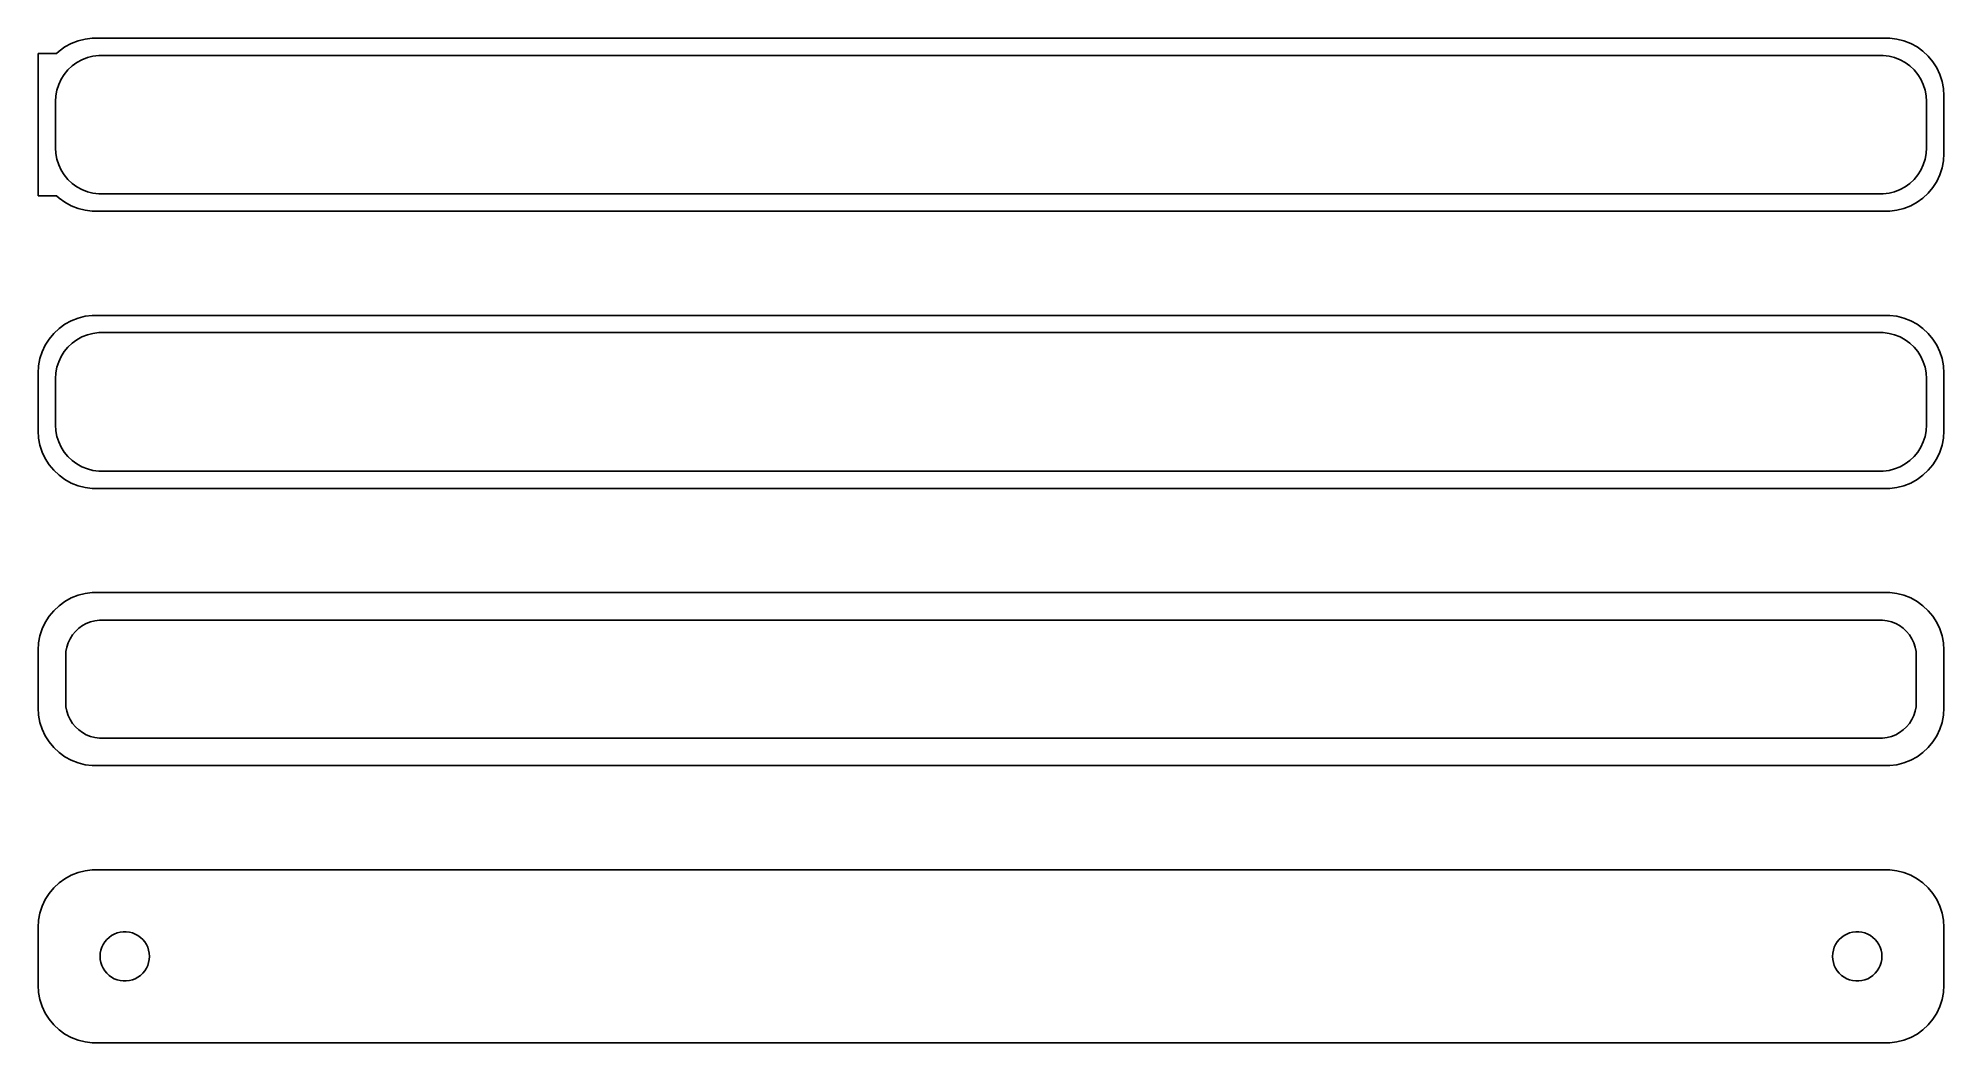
# Model space of a CAD drawing. Header units: metres. Extents: x -82 to 82, y 89 to 175.
import ezdxf

# ---------------------------------------------------------------- set-up
doc = ezdxf.new("R2010")
doc.units = ezdxf.units.M

msp = doc.modelspace()

# ---------------------------------------------------------------- linework, layer by layer
for p, q in [((-79.6289, 175.024), (-80.1791, 174.722)), ((-79.0451, 175.255), (-79.6289, 175.024)), ((-78.4369, 175.411), (-79.0451, 175.255)), ((-77.8139, 175.49), (-78.4369, 175.411)), ((77.8139, 175.49), (-77.8139, 175.49)), ((78.4369, 175.411), (77.8139, 175.49)), ((79.0451, 175.255), (78.4369, 175.411)), ((79.6289, 175.024), (79.0451, 175.255)), ((80.1791, 174.722), (79.6289, 175.024)), ((-80.9, 174.153), (-82.5, 174.153)), ((-82.5, 174.153), (-82.5, 161.847)), ((-80.6871, 174.353), (-80.9, 174.153)), ((-80.1791, 174.722), (-80.6871, 174.353)), ((-79.5497, 173.082), (-79.1433, 173.377)), ((-79.1433, 173.377), (-78.7031, 173.619)), ((-78.7031, 173.619), (-78.2361, 173.804)), ((-78.2361, 173.804), (-77.7495, 173.929)), ((-77.7495, 173.929), (-77.2512, 173.992)), ((-77.2512, 173.992), (77.2512, 173.992)), ((77.2512, 173.992), (77.7495, 173.929)), ((77.7495, 173.929), (78.2361, 173.804)), ((78.2361, 173.804), (78.7031, 173.619)), ((78.7031, 173.619), (79.1433, 173.377)), ((79.1433, 173.377), (79.5497, 173.082)), ((80.6871, 174.353), (80.1791, 174.722)), ((81.1448, 173.923), (80.6871, 174.353)), ((81.5451, 173.439), (81.1448, 173.923)), ((81.8815, 172.909), (81.5451, 173.439)), ((-80.7191, 171.472), (-80.5052, 171.927)), ((-80.5052, 171.927), (-80.2361, 172.351)), ((-80.2361, 172.351), (-79.9159, 172.738)), ((-79.9159, 172.738), (-79.5497, 173.082)), ((79.5497, 173.082), (79.9159, 172.738)), ((79.9159, 172.738), (80.2361, 172.351)), ((80.2361, 172.351), (80.5052, 171.927)), ((80.5052, 171.927), (80.7191, 171.472)), ((82.1489, 172.341), (81.8815, 172.909)), ((82.3429, 171.743), (82.1489, 172.341)), ((82.4606, 171.127), (82.3429, 171.743)), ((-81, 170), (-80.9685, 170.501)), ((-81, 166), (-81, 170)), ((-80.9685, 170.501), (-80.8743, 170.995)), ((-80.8743, 170.995), (-80.7191, 171.472)), ((80.7191, 171.472), (80.8743, 170.995)), ((80.8743, 170.995), (80.9685, 170.501)), ((80.9685, 170.501), (81, 170)), ((81, 170), (81, 166)), ((82.5, 170.5), (82.4606, 171.127)), ((82.5, 165.5), (82.5, 170.5)), ((-80.9685, 165.499), (-81, 166)), ((-80.8743, 165.005), (-80.9685, 165.499)), ((-80.7191, 164.528), (-80.8743, 165.005)), ((80.8743, 165.005), (80.7191, 164.528)), ((80.9685, 165.499), (80.8743, 165.005)), ((81, 166), (80.9685, 165.499)), ((82.4606, 164.873), (82.5, 165.5)), ((-80.5052, 164.073), (-80.7191, 164.528)), ((-80.2361, 163.649), (-80.5052, 164.073)), ((-79.9159, 163.262), (-80.2361, 163.649)), ((80.2361, 163.649), (79.9159, 163.262)), ((80.5052, 164.073), (80.2361, 163.649)), ((80.7191, 164.528), (80.5052, 164.073)), ((81.8815, 163.091), (82.1489, 163.659)), ((82.1489, 163.659), (82.3429, 164.257)), ((82.3429, 164.257), (82.4606, 164.873)), ((-82.5, 161.847), (-80.9, 161.847)), ((-80.9, 161.847), (-80.6871, 161.647)), ((-79.5497, 162.918), (-79.9159, 163.262)), ((-79.1433, 162.623), (-79.5497, 162.918)), ((-78.7031, 162.381), (-79.1433, 162.623)), ((-78.2361, 162.196), (-78.7031, 162.381)), ((-77.7495, 162.071), (-78.2361, 162.196)), ((-77.2512, 162.008), (-77.7495, 162.071)), ((77.2512, 162.008), (-77.2512, 162.008)), ((77.7495, 162.071), (77.2512, 162.008)), ((78.2361, 162.196), (77.7495, 162.071)), ((78.7031, 162.381), (78.2361, 162.196)), ((79.1433, 162.623), (78.7031, 162.381)), ((79.5497, 162.918), (79.1433, 162.623)), ((79.9159, 163.262), (79.5497, 162.918)), ((80.6871, 161.647), (81.1448, 162.077)), ((81.1448, 162.077), (81.5451, 162.561)), ((81.5451, 162.561), (81.8815, 163.091)), ((-80.6871, 161.647), (-80.1791, 161.278)), ((-80.1791, 161.278), (-79.6289, 160.976)), ((-79.6289, 160.976), (-79.0451, 160.745)), ((-79.0451, 160.745), (-78.4369, 160.589)), ((-78.4369, 160.589), (-77.8139, 160.51)), ((-77.8139, 160.51), (77.8139, 160.51)), ((77.8139, 160.51), (78.4369, 160.589)), ((78.4369, 160.589), (79.0451, 160.745)), ((79.0451, 160.745), (79.6289, 160.976)), ((79.6289, 160.976), (80.1791, 161.278)), ((80.1791, 161.278), (80.6871, 161.647)), ((-80.6871, 150.353), (-81.1448, 149.923)), ((-80.1791, 150.722), (-80.6871, 150.353)), ((-79.6289, 151.024), (-80.1791, 150.722)), ((-79.0451, 151.255), (-79.6289, 151.024)), ((-78.4369, 151.411), (-79.0451, 151.255)), ((-77.8139, 151.49), (-78.4369, 151.411)), ((77.8139, 151.49), (-77.8139, 151.49)), ((78.4369, 151.411), (77.8139, 151.49)), ((79.0451, 151.255), (78.4369, 151.411)), ((79.6289, 151.024), (79.0451, 151.255)), ((80.1791, 150.722), (79.6289, 151.024)), ((80.6871, 150.353), (80.1791, 150.722)), ((81.1448, 149.923), (80.6871, 150.353)), ((-81.8815, 148.909), (-82.1489, 148.341)), ((-81.5451, 149.439), (-81.8815, 148.909)), ((-81.1448, 149.923), (-81.5451, 149.439)), ((-80.2361, 148.351), (-79.9159, 148.738)), ((-79.9159, 148.738), (-79.5497, 149.082)), ((-79.5497, 149.082), (-79.1433, 149.377)), ((-79.1433, 149.377), (-78.7031, 149.619)), ((-78.7031, 149.619), (-78.2361, 149.804)), ((-78.2361, 149.804), (-77.7495, 149.929)), ((-77.7495, 149.929), (-77.2512, 149.992)), ((-77.2512, 149.992), (77.2512, 149.992)), ((77.2512, 149.992), (77.7495, 149.929)), ((77.7495, 149.929), (78.2361, 149.804)), ((78.2361, 149.804), (78.7031, 149.619)), ((78.7031, 149.619), (79.1433, 149.377)), ((79.1433, 149.377), (79.5497, 149.082)), ((79.5497, 149.082), (79.9159, 148.738)), ((79.9159, 148.738), (80.2361, 148.351)), ((81.5451, 149.439), (81.1448, 149.923)), ((81.8815, 148.909), (81.5451, 149.439)), ((82.1489, 148.341), (81.8815, 148.909)), ((-82.4606, 147.127), (-82.5, 146.5)), ((-82.3429, 147.743), (-82.4606, 147.127)), ((-82.1489, 148.341), (-82.3429, 147.743)), ((-80.9685, 146.501), (-80.8743, 146.995)), ((-80.8743, 146.995), (-80.7191, 147.472)), ((-80.7191, 147.472), (-80.5052, 147.927)), ((-80.5052, 147.927), (-80.2361, 148.351)), ((80.2361, 148.351), (80.5052, 147.927)), ((80.5052, 147.927), (80.7191, 147.472)), ((80.7191, 147.472), (80.8743, 146.995)), ((80.8743, 146.995), (80.9685, 146.501)), ((82.3429, 147.743), (82.1489, 148.341)), ((82.4606, 147.127), (82.3429, 147.743)), ((82.5, 146.5), (82.4606, 147.127)), ((-82.5, 146.5), (-82.5, 141.5)), ((-81, 146), (-80.9685, 146.501)), ((-81, 142), (-81, 146)), ((80.9685, 146.501), (81, 146)), ((81, 146), (81, 142)), ((82.5, 141.5), (82.5, 146.5)), ((-80.9685, 141.499), (-81, 142)), ((81, 142), (80.9685, 141.499)), ((-82.5, 141.5), (-82.4606, 140.873)), ((-82.4606, 140.873), (-82.3429, 140.257)), ((-82.3429, 140.257), (-82.1489, 139.659)), ((-80.8743, 141.005), (-80.9685, 141.499)), ((-80.7191, 140.528), (-80.8743, 141.005)), ((-80.5052, 140.073), (-80.7191, 140.528)), ((80.7191, 140.528), (80.5052, 140.073)), ((80.8743, 141.005), (80.7191, 140.528)), ((80.9685, 141.499), (80.8743, 141.005)), ((82.1489, 139.659), (82.3429, 140.257)), ((82.3429, 140.257), (82.4606, 140.873)), ((82.4606, 140.873), (82.5, 141.5)), ((-82.1489, 139.659), (-81.8815, 139.091)), ((-81.8815, 139.091), (-81.5451, 138.561)), ((-80.2361, 139.649), (-80.5052, 140.073)), ((-79.9159, 139.262), (-80.2361, 139.649)), ((-79.5497, 138.918), (-79.9159, 139.262)), ((-79.1433, 138.623), (-79.5497, 138.918)), ((-78.7031, 138.381), (-79.1433, 138.623)), ((79.1433, 138.623), (78.7031, 138.381)), ((79.5497, 138.918), (79.1433, 138.623)), ((79.9159, 139.262), (79.5497, 138.918)), ((80.2361, 139.649), (79.9159, 139.262)), ((80.5052, 140.073), (80.2361, 139.649)), ((81.5451, 138.561), (81.8815, 139.091)), ((81.8815, 139.091), (82.1489, 139.659)), ((-81.5451, 138.561), (-81.1448, 138.077)), ((-81.1448, 138.077), (-80.6871, 137.647)), ((-80.6871, 137.647), (-80.1791, 137.278)), ((-80.1791, 137.278), (-79.6289, 136.976)), ((-79.6289, 136.976), (-79.0451, 136.745)), ((-78.2361, 138.196), (-78.7031, 138.381)), ((-77.7495, 138.071), (-78.2361, 138.196)), ((-77.2512, 138.008), (-77.7495, 138.071)), ((77.2512, 138.008), (-77.2512, 138.008)), ((77.7495, 138.071), (77.2512, 138.008)), ((78.2361, 138.196), (77.7495, 138.071)), ((78.7031, 138.381), (78.2361, 138.196)), ((79.0451, 136.745), (79.6289, 136.976)), ((79.6289, 136.976), (80.1791, 137.278)), ((80.1791, 137.278), (80.6871, 137.647)), ((80.6871, 137.647), (81.1448, 138.077)), ((81.1448, 138.077), (81.5451, 138.561)), ((-79.0451, 136.745), (-78.4369, 136.589)), ((-78.4369, 136.589), (-77.8139, 136.51)), ((-77.8139, 136.51), (77.8139, 136.51)), ((77.8139, 136.51), (78.4369, 136.589)), ((78.4369, 136.589), (79.0451, 136.745)), ((-79.0451, 127.255), (-79.6289, 127.024)), ((-78.4369, 127.411), (-79.0451, 127.255)), ((-77.8139, 127.49), (-78.4369, 127.411)), ((77.8139, 127.49), (-77.8139, 127.49)), ((78.4369, 127.411), (77.8139, 127.49)), ((79.0451, 127.255), (78.4369, 127.411)), ((79.6289, 127.024), (79.0451, 127.255)), ((-81.5451, 125.439), (-81.8815, 124.909)), ((-81.1448, 125.923), (-81.5451, 125.439)), ((-80.6871, 126.353), (-81.1448, 125.923)), ((-80.1791, 126.722), (-80.6871, 126.353)), ((-79.6289, 127.024), (-80.1791, 126.722)), ((80.1791, 126.722), (79.6289, 127.024)), ((80.6871, 126.353), (80.1791, 126.722)), ((81.1448, 125.923), (80.6871, 126.353)), ((81.5451, 125.439), (81.1448, 125.923)), ((81.8815, 124.909), (81.5451, 125.439)), ((-82.1489, 124.341), (-82.3429, 123.743)), ((-81.8815, 124.909), (-82.1489, 124.341)), ((-79.7279, 123.5), (-79.5184, 123.83)), ((-79.5184, 123.83), (-79.2692, 124.131)), ((-79.2692, 124.131), (-78.9843, 124.399)), ((-78.9843, 124.399), (-78.668, 124.628)), ((-78.668, 124.628), (-78.3254, 124.817)), ((-78.3254, 124.817), (-77.9619, 124.961)), ((-77.9619, 124.961), (-77.5833, 125.058)), ((-77.5833, 125.058), (-77.1955, 125.107)), ((-77.1955, 125.107), (77.1955, 125.107)), ((77.1955, 125.107), (77.5833, 125.058)), ((77.5833, 125.058), (77.9619, 124.961)), ((77.9619, 124.961), (78.3254, 124.817)), ((78.3254, 124.817), (78.668, 124.628)), ((78.668, 124.628), (78.9843, 124.399)), ((78.9843, 124.399), (79.2692, 124.131)), ((79.2692, 124.131), (79.5184, 123.83)), ((79.5184, 123.83), (79.7279, 123.5)), ((82.1489, 124.341), (81.8815, 124.909)), ((82.3429, 123.743), (82.1489, 124.341)), ((-82.4606, 123.127), (-82.5, 122.5)), ((-82.5, 122.5), (-82.5, 117.5)), ((-82.3429, 123.743), (-82.4606, 123.127)), ((-80.1129, 122), (-80.0884, 122.39)), ((-80.0884, 122.39), (-80.0151, 122.774)), ((-80.0151, 122.774), (-79.8943, 123.146)), ((-79.8943, 123.146), (-79.7279, 123.5)), ((79.7279, 123.5), (79.8943, 123.146)), ((79.8943, 123.146), (80.0151, 122.774)), ((80.0151, 122.774), (80.0884, 122.39)), ((80.0884, 122.39), (80.1129, 122)), ((82.4606, 123.127), (82.3429, 123.743)), ((82.5, 122.5), (82.4606, 123.127)), ((82.5, 117.5), (82.5, 122.5)), ((-80.1129, 118), (-80.1129, 122)), ((80.1129, 122), (80.1129, 118)), ((-82.5, 117.5), (-82.4606, 116.873)), ((-80.0884, 117.61), (-80.1129, 118)), ((-80.0151, 117.226), (-80.0884, 117.61)), ((-79.8943, 116.854), (-80.0151, 117.226)), ((80.0151, 117.226), (79.8943, 116.854)), ((80.0884, 117.61), (80.0151, 117.226)), ((80.1129, 118), (80.0884, 117.61)), ((82.4606, 116.873), (82.5, 117.5)), ((-82.4606, 116.873), (-82.3429, 116.257)), ((-82.3429, 116.257), (-82.1489, 115.659)), ((-82.1489, 115.659), (-81.8815, 115.091)), ((-79.7279, 116.5), (-79.8943, 116.854)), ((-79.5184, 116.17), (-79.7279, 116.5)), ((-79.2692, 115.869), (-79.5184, 116.17)), ((-78.9843, 115.601), (-79.2692, 115.869)), ((-78.668, 115.372), (-78.9843, 115.601)), ((78.9843, 115.601), (78.668, 115.372)), ((79.2692, 115.869), (78.9843, 115.601)), ((79.5184, 116.17), (79.2692, 115.869)), ((79.7279, 116.5), (79.5184, 116.17)), ((79.8943, 116.854), (79.7279, 116.5)), ((81.8815, 115.091), (82.1489, 115.659)), ((82.1489, 115.659), (82.3429, 116.257)), ((82.3429, 116.257), (82.4606, 116.873)), ((-81.8815, 115.091), (-81.5451, 114.561)), ((-81.5451, 114.561), (-81.1448, 114.077)), ((-81.1448, 114.077), (-80.6871, 113.647)), ((-78.3254, 115.183), (-78.668, 115.372)), ((-77.9619, 115.039), (-78.3254, 115.183)), ((-77.5833, 114.942), (-77.9619, 115.039)), ((-77.1955, 114.893), (-77.5833, 114.942)), ((77.1955, 114.893), (-77.1955, 114.893)), ((77.5833, 114.942), (77.1955, 114.893)), ((77.9619, 115.039), (77.5833, 114.942)), ((78.3254, 115.183), (77.9619, 115.039)), ((78.668, 115.372), (78.3254, 115.183)), ((80.6871, 113.647), (81.1448, 114.077)), ((81.1448, 114.077), (81.5451, 114.561)), ((81.5451, 114.561), (81.8815, 115.091)), ((-80.6871, 113.647), (-80.1791, 113.278)), ((-80.1791, 113.278), (-79.6289, 112.976)), ((-79.6289, 112.976), (-79.0451, 112.745)), ((-79.0451, 112.745), (-78.4369, 112.589)), ((-78.4369, 112.589), (-77.8139, 112.51)), ((-77.8139, 112.51), (77.8139, 112.51)), ((77.8139, 112.51), (78.4369, 112.589)), ((78.4369, 112.589), (79.0451, 112.745)), ((79.0451, 112.745), (79.6289, 112.976)), ((79.6289, 112.976), (80.1791, 113.278)), ((80.1791, 113.278), (80.6871, 113.647)), ((-80.6871, 102.353), (-81.1448, 101.923)), ((-80.1791, 102.722), (-80.6871, 102.353)), ((-79.6289, 103.024), (-80.1791, 102.722)), ((-79.0451, 103.255), (-79.6289, 103.024)), ((-78.4369, 103.411), (-79.0451, 103.255)), ((-77.8139, 103.49), (-78.4369, 103.411)), ((77.8139, 103.49), (-77.8139, 103.49)), ((78.4369, 103.411), (77.8139, 103.49)), ((79.0451, 103.255), (78.4369, 103.411)), ((79.6289, 103.024), (79.0451, 103.255)), ((80.1791, 102.722), (79.6289, 103.024)), ((80.6871, 102.353), (80.1791, 102.722)), ((81.1448, 101.923), (80.6871, 102.353)), ((-81.8815, 100.909), (-82.1489, 100.341)), ((-81.5451, 101.439), (-81.8815, 100.909)), ((-81.1448, 101.923), (-81.5451, 101.439)), ((81.5451, 101.439), (81.1448, 101.923)), ((81.8815, 100.909), (81.5451, 101.439)), ((82.1489, 100.341), (81.8815, 100.909)), ((-82.4606, 99.1267), (-82.5, 98.5)), ((-82.3429, 99.7434), (-82.4606, 99.1267)), ((-82.1489, 100.341), (-82.3429, 99.7434)), ((82.3429, 99.7434), (82.1489, 100.341)), ((82.4606, 99.1267), (82.3429, 99.7434)), ((82.5, 98.5), (82.4606, 99.1267)), ((-82.5, 98.5), (-82.5, 93.5)), ((-76.7275, 97.2551), (-76.5566, 97.4617)), ((-76.5566, 97.4617), (-76.3611, 97.6453)), ((-76.3611, 97.6453), (-76.1441, 97.8029)), ((-76.1441, 97.8029), (-75.9092, 97.9321)), ((-75.9092, 97.9321), (-75.6598, 98.0308)), ((-75.6598, 98.0308), (-75.4001, 98.0975)), ((-75.4001, 98.0975), (-75.1341, 98.1311)), ((-75.1341, 98.1311), (-74.8659, 98.1311)), ((-74.8659, 98.1311), (-74.5999, 98.0975)), ((-74.5999, 98.0975), (-74.3401, 98.0308)), ((-74.3401, 98.0308), (-74.0908, 97.9321)), ((-74.0908, 97.9321), (-73.8559, 97.8029)), ((-73.8559, 97.8029), (-73.6389, 97.6453)), ((-73.6389, 97.6453), (-73.4434, 97.4617)), ((-73.4434, 97.4617), (-73.2725, 97.2551)), ((73.2725, 97.2551), (73.4434, 97.4617)), ((73.4434, 97.4617), (73.6389, 97.6453)), ((73.6389, 97.6453), (73.8559, 97.8029)), ((73.8559, 97.8029), (74.0908, 97.9321)), ((74.0908, 97.9321), (74.3401, 98.0308)), ((74.3401, 98.0308), (74.5999, 98.0975)), ((74.5999, 98.0975), (74.8659, 98.1311)), ((74.8659, 98.1311), (75.1341, 98.1311)), ((75.1341, 98.1311), (75.4001, 98.0975)), ((75.4001, 98.0975), (75.6598, 98.0308)), ((75.6598, 98.0308), (75.9092, 97.9321)), ((75.9092, 97.9321), (76.1441, 97.8029)), ((76.1441, 97.8029), (76.3611, 97.6453)), ((76.3611, 97.6453), (76.5566, 97.4617)), ((76.5566, 97.4617), (76.7275, 97.2551)), ((82.5, 93.5), (82.5, 98.5)), ((-77.1353, 96), (-77.1185, 96.2676)), ((-77.1185, 95.7324), (-77.1353, 96)), ((-77.1185, 96.2676), (-77.0682, 96.531)), ((-77.0682, 95.469), (-77.1185, 95.7324)), ((-77.0682, 96.531), (-76.9853, 96.786)), ((-76.9853, 96.786), (-76.8712, 97.0287)), ((-76.8712, 97.0287), (-76.7275, 97.2551)), ((-73.2725, 97.2551), (-73.1288, 97.0287)), ((-73.1288, 97.0287), (-73.0146, 96.786)), ((-73.0146, 96.786), (-72.9318, 96.531)), ((-72.9318, 96.531), (-72.8815, 96.2676)), ((-72.8815, 95.7324), (-72.9318, 95.469)), ((-72.8815, 96.2676), (-72.8647, 96)), ((-72.8647, 96), (-72.8815, 95.7324)), ((72.8647, 96), (72.8815, 96.2676)), ((72.8815, 95.7324), (72.8647, 96)), ((72.8815, 96.2676), (72.9318, 96.531)), ((72.9318, 95.469), (72.8815, 95.7324)), ((72.9318, 96.531), (73.0146, 96.786)), ((73.0146, 96.786), (73.1288, 97.0287)), ((73.1288, 97.0287), (73.2725, 97.2551)), ((76.7275, 97.2551), (76.8712, 97.0287)), ((76.8712, 97.0287), (76.9853, 96.786)), ((76.9853, 96.786), (77.0682, 96.531)), ((77.0682, 96.531), (77.1185, 96.2676)), ((77.1185, 95.7324), (77.0682, 95.469)), ((77.1185, 96.2676), (77.1353, 96)), ((77.1353, 96), (77.1185, 95.7324)), ((-76.9853, 95.214), (-77.0682, 95.469)), ((-76.8712, 94.9713), (-76.9853, 95.214)), ((-76.7275, 94.7449), (-76.8712, 94.9713)), ((-76.5566, 94.5383), (-76.7275, 94.7449)), ((-76.3611, 94.3547), (-76.5566, 94.5383)), ((-76.1441, 94.1971), (-76.3611, 94.3547)), ((-75.9092, 94.0679), (-76.1441, 94.1971)), ((-75.6598, 93.9692), (-75.9092, 94.0679)), ((-74.0908, 94.0679), (-74.3401, 93.9692)), ((-73.8559, 94.1971), (-74.0908, 94.0679)), ((-73.6389, 94.3547), (-73.8559, 94.1971)), ((-73.4434, 94.5383), (-73.6389, 94.3547)), ((-73.2725, 94.7449), (-73.4434, 94.5383)), ((-73.1288, 94.9713), (-73.2725, 94.7449)), ((-73.0146, 95.214), (-73.1288, 94.9713)), ((-72.9318, 95.469), (-73.0146, 95.214)), ((73.0146, 95.214), (72.9318, 95.469)), ((73.1288, 94.9713), (73.0146, 95.214)), ((73.2725, 94.7449), (73.1288, 94.9713)), ((73.4434, 94.5383), (73.2725, 94.7449)), ((73.6389, 94.3547), (73.4434, 94.5383)), ((73.8559, 94.1971), (73.6389, 94.3547)), ((74.0908, 94.0679), (73.8559, 94.1971)), ((74.3401, 93.9692), (74.0908, 94.0679)), ((75.9092, 94.0679), (75.6598, 93.9692)), ((76.1441, 94.1971), (75.9092, 94.0679)), ((76.3611, 94.3547), (76.1441, 94.1971)), ((76.5566, 94.5383), (76.3611, 94.3547)), ((76.7275, 94.7449), (76.5566, 94.5383)), ((76.8712, 94.9713), (76.7275, 94.7449)), ((76.9853, 95.214), (76.8712, 94.9713)), ((77.0682, 95.469), (76.9853, 95.214)), ((-82.5, 93.5), (-82.4606, 92.8733)), ((-82.4606, 92.8733), (-82.3429, 92.2566)), ((-75.4001, 93.9025), (-75.6598, 93.9692)), ((-75.1341, 93.8689), (-75.4001, 93.9025)), ((-74.8659, 93.8689), (-75.1341, 93.8689)), ((-74.5999, 93.9025), (-74.8659, 93.8689)), ((-74.3401, 93.9692), (-74.5999, 93.9025)), ((74.5999, 93.9025), (74.3401, 93.9692)), ((74.8659, 93.8689), (74.5999, 93.9025)), ((75.1341, 93.8689), (74.8659, 93.8689)), ((75.4001, 93.9025), (75.1341, 93.8689)), ((75.6598, 93.9692), (75.4001, 93.9025)), ((82.3429, 92.2566), (82.4606, 92.8733)), ((82.4606, 92.8733), (82.5, 93.5)), ((-82.3429, 92.2566), (-82.1489, 91.6594)), ((-82.1489, 91.6594), (-81.8815, 91.0912)), ((-81.8815, 91.0912), (-81.5451, 90.5611)), ((81.5451, 90.5611), (81.8815, 91.0912)), ((81.8815, 91.0912), (82.1489, 91.6594)), ((82.1489, 91.6594), (82.3429, 92.2566)), ((-81.5451, 90.5611), (-81.1448, 90.0773)), ((-81.1448, 90.0773), (-80.6871, 89.6474)), ((-80.6871, 89.6474), (-80.1791, 89.2784)), ((-80.1791, 89.2784), (-79.6289, 88.9759)), ((79.6289, 88.9759), (80.1791, 89.2784)), ((80.1791, 89.2784), (80.6871, 89.6474)), ((80.6871, 89.6474), (81.1448, 90.0773)), ((81.1448, 90.0773), (81.5451, 90.5611)), ((-79.6289, 88.9759), (-79.0451, 88.7447)), ((-79.0451, 88.7447), (-78.4369, 88.5886)), ((-78.4369, 88.5886), (-77.8139, 88.5099)), ((-77.8139, 88.5099), (77.8139, 88.5099)), ((77.8139, 88.5099), (78.4369, 88.5886)), ((78.4369, 88.5886), (79.0451, 88.7447)), ((79.0451, 88.7447), (79.6289, 88.9759))]:
    msp.add_line(p, q)

doc.saveas('drawing.dxf')
